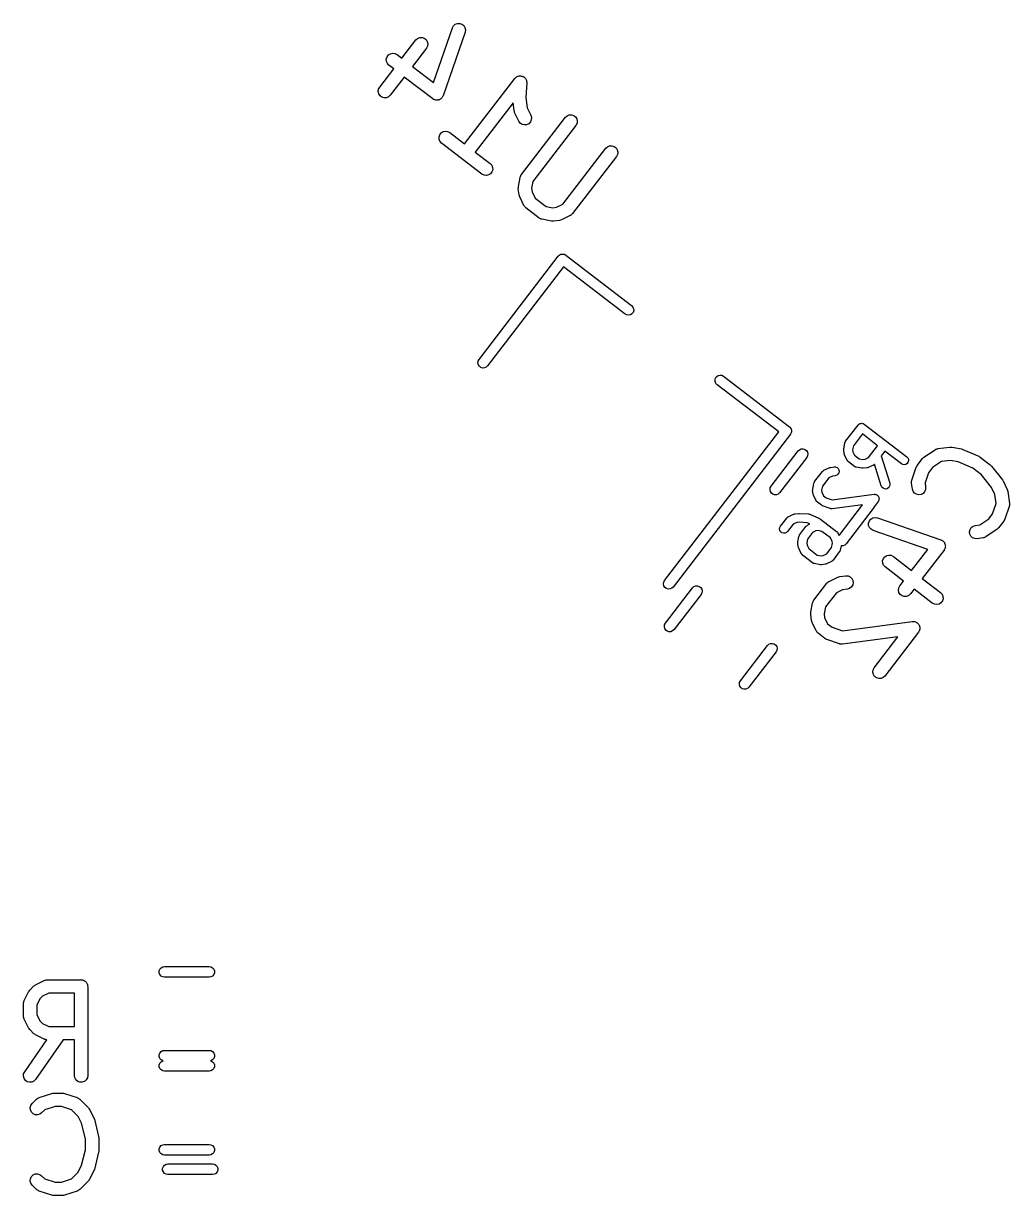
# Model space of a CAD drawing. Extents: x 93.7 to 160.2, y -161.6 to -97.7.
# Drawn here: x 138.49 to 149.54, y -111.82 to -98.68 of the extents above; entities that cross this region are included whole.
import ezdxf

# ---------------------------------------------------------------- set-up
doc = ezdxf.new("R2010")
doc.units = 0
doc.header["$MEASUREMENT"] = 0
doc.layers.add('BLACK', color=7, linetype='CONTINUOUS')

msp = doc.modelspace()

# ---------------------------------------------------------------- linework, layer by layer
at = {"layer": 'Black'}
for p, q in [((143.296, -98.7276), (143.309, -98.7049)), ((143.309, -98.7049), (143.328, -98.6878)), ((143.328, -98.6878), (143.353, -98.6785)), ((143.353, -98.6785), (143.379, -98.6781)), ((143.379, -98.6781), (143.403, -98.6866)), ((143.403, -98.6866), (143.424, -98.703)), ((143.424, -98.703), (143.437, -98.7253)), ((142.906, -98.8461), (142.93, -98.8362)), ((142.93, -98.8362), (142.956, -98.835)), ((142.956, -98.835), (142.981, -98.8429)), ((143.084, -99.3409), (143.296, -98.7276)), ((143.438, -98.7766), (143.192, -99.4882)), ((143.437, -98.7253), (143.442, -98.7509)), ((143.442, -98.7509), (143.438, -98.7766)), ((142.729, -99.0687), (142.887, -98.8637)), ((143.006, -98.9551), (142.848, -99.16)), ((142.887, -98.8637), (142.906, -98.8461)), ((142.981, -98.8429), (143.001, -98.8587)), ((143.001, -98.8587), (143.015, -98.8807)), ((143.018, -98.932), (143.006, -98.9551)), ((143.015, -98.8807), (143.021, -98.9061)), ((143.021, -98.9061), (143.018, -98.932)), ((142.555, -99.0771), (142.563, -99.0523)), ((142.557, -99.1031), (142.555, -99.0771)), ((142.567, -99.1272), (142.557, -99.1031)), ((142.563, -99.0523), (142.579, -99.0316)), ((142.579, -99.0316), (142.601, -99.0176)), ((142.601, -99.0176), (142.627, -99.012)), ((142.627, -99.012), (142.652, -99.0154)), ((142.652, -99.0154), (142.675, -99.0274)), ((142.675, -99.0274), (142.729, -99.0687)), ((142.481, -99.3926), (142.638, -99.1877)), ((142.584, -99.1464), (142.567, -99.1272)), ((142.638, -99.1877), (142.584, -99.1464)), ((142.848, -99.16), (143.084, -99.3409)), ((142.757, -99.279), (142.6, -99.484)), ((143.075, -99.5232), (142.757, -99.279)), ((143.433, -100.029), (143.996, -99.295)), ((143.996, -99.295), (143.999, -99.2922)), ((143.999, -99.2922), (144.002, -99.2888)), ((144.002, -99.2888), (144.009, -99.2835)), ((144.009, -99.2835), (144.015, -99.2774)), ((144.015, -99.2774), (144.019, -99.2758)), ((144.019, -99.2758), (144.023, -99.2734)), ((144.023, -99.2734), (144.031, -99.2709)), ((144.031, -99.2709), (144.039, -99.2675)), ((144.039, -99.2675), (144.044, -99.2673)), ((144.044, -99.2673), (144.048, -99.2661)), ((144.048, -99.2661), (144.057, -99.2667)), ((144.057, -99.2667), (144.065, -99.2663)), ((144.065, -99.2663), (144.069, -99.2676)), ((144.069, -99.2676), (144.074, -99.2678)), ((144.074, -99.2678), (144.082, -99.2715)), ((144.082, -99.2715), (144.09, -99.2742)), ((144.09, -99.2742), (144.094, -99.2767)), ((144.094, -99.2767), (144.097, -99.2784)), ((144.097, -99.2784), (144.104, -99.2846)), ((144.104, -99.2846), (144.111, -99.29)), ((144.111, -99.29), (144.113, -99.2935)), ((144.113, -99.2935), (144.116, -99.2964)), ((144.116, -99.2964), (144.12, -99.3044)), ((144.12, -99.3044), (144.125, -99.312)), ((144.131, -99.3457), (144.12, -99.5096)), ((144.125, -99.312), (144.126, -99.316)), ((144.126, -99.316), (144.128, -99.3198)), ((144.128, -99.3198), (144.129, -99.3287)), ((144.129, -99.3287), (144.131, -99.3374)), ((144.131, -99.3374), (144.13, -99.3415)), ((144.13, -99.3415), (144.131, -99.3457)), ((142.465, -99.4416), (142.469, -99.4158)), ((142.471, -99.467), (142.465, -99.4416)), ((142.469, -99.4158), (142.481, -99.3926)), ((142.485, -99.489), (142.471, -99.467)), ((142.506, -99.5048), (142.485, -99.489)), ((142.6, -99.484), (142.581, -99.5016)), ((143.187, -99.4984), (143.183, -99.5044)), ((143.189, -99.4931), (143.187, -99.4984)), ((143.192, -99.4882), (143.189, -99.4931)), ((142.53, -99.5127), (142.506, -99.5048)), ((142.556, -99.5115), (142.53, -99.5127)), ((142.581, -99.5016), (142.556, -99.5115)), ((143.08, -99.5258), (143.075, -99.5232)), ((143.084, -99.5293), (143.08, -99.5258)), ((143.092, -99.5318), (143.084, -99.5293)), ((143.098, -99.5353), (143.092, -99.5318)), ((143.104, -99.536), (143.098, -99.5353)), ((143.109, -99.5378), (143.104, -99.536)), ((143.117, -99.5377), (143.109, -99.5378)), ((143.124, -99.5387), (143.117, -99.5377)), ((143.13, -99.5375), (143.124, -99.5387)), ((143.135, -99.5374), (143.13, -99.5375)), ((143.142, -99.5347), (143.135, -99.5374)), ((143.15, -99.533), (143.142, -99.5347)), ((143.154, -99.5301), (143.15, -99.533)), ((143.159, -99.5281), (143.154, -99.5301)), ((143.165, -99.5231), (143.159, -99.5281)), ((143.172, -99.519), (143.165, -99.5231)), ((143.175, -99.5146), (143.172, -99.519)), ((143.179, -99.511), (143.175, -99.5146)), ((143.183, -99.5044), (143.179, -99.511)), ((143.976, -99.5678), (143.552, -100.12)), ((143.987, -99.6553), (143.976, -99.5678)), ((144.12, -99.5096), (144.135, -99.6237)), ((144.135, -99.6237), (144.176, -99.7085)), ((143.991, -99.6668), (143.987, -99.6553)), ((143.994, -99.6783), (143.991, -99.6668)), ((144.041, -99.7741), (143.994, -99.6783)), ((144.07, -100.372), (144.563, -99.7299)), ((144.181, -99.7595), (144.171, -99.7833)), ((144.176, -99.7085), (144.183, -99.7335)), ((144.183, -99.7335), (144.181, -99.7595)), ((144.563, -99.7299), (144.582, -99.7123)), ((144.582, -99.7123), (144.606, -99.7023)), ((144.606, -99.7023), (144.632, -99.7012)), ((144.632, -99.7012), (144.657, -99.709)), ((144.657, -99.709), (144.678, -99.7248)), ((144.678, -99.7248), (144.692, -99.7468)), ((144.692, -99.7468), (144.697, -99.7722)), ((143.17, -99.9048), (143.192, -99.8908)), ((143.192, -99.8908), (143.217, -99.8852)), ((143.217, -99.8852), (143.243, -99.8886)), ((143.243, -99.8886), (143.266, -99.9006)), ((144.056, -99.7952), (144.041, -99.7741)), ((144.078, -99.8098), (144.056, -99.7952)), ((144.103, -99.8161), (144.078, -99.8098)), ((144.129, -99.8134), (144.103, -99.8161)), ((144.152, -99.802), (144.129, -99.8134)), ((144.171, -99.7833), (144.152, -99.802)), ((144.682, -99.8212), (144.2, -100.449)), ((144.694, -99.7981), (144.682, -99.8212)), ((144.697, -99.7722), (144.694, -99.7981)), ((143.146, -99.9503), (143.154, -99.9255)), ((143.147, -99.9763), (143.146, -99.9503)), ((143.157, -100), (143.147, -99.9763)), ((143.154, -99.9255), (143.17, -99.9048)), ((143.175, -100.02), (143.157, -100)), ((143.628, -100.367), (143.175, -100.02)), ((143.266, -99.9006), (143.433, -100.029)), ((143.552, -100.12), (143.719, -100.248)), ((144.534, -100.706), (145.016, -100.078)), ((145.016, -100.078), (145.035, -100.06)), ((145.035, -100.06), (145.059, -100.05)), ((145.059, -100.05), (145.085, -100.049)), ((145.085, -100.049), (145.11, -100.057)), ((145.11, -100.057), (145.131, -100.073)), ((145.131, -100.073), (145.145, -100.095)), ((145.147, -100.146), (145.135, -100.169)), ((145.145, -100.095), (145.151, -100.12)), ((145.151, -100.12), (145.147, -100.146)), ((143.719, -100.248), (143.737, -100.268)), ((143.737, -100.268), (143.747, -100.292)), ((145.135, -100.169), (144.642, -100.811)), ((143.651, -100.379), (143.628, -100.367)), ((143.677, -100.383), (143.651, -100.379)), ((143.702, -100.377), (143.677, -100.383)), ((143.724, -100.363), (143.702, -100.377)), ((143.74, -100.343), (143.724, -100.363)), ((143.748, -100.318), (143.74, -100.343)), ((143.747, -100.292), (143.748, -100.318)), ((144.036, -100.508), (144.056, -100.404)), ((144.056, -100.404), (144.057, -100.399)), ((144.057, -100.399), (144.058, -100.395)), ((144.058, -100.395), (144.062, -100.387)), ((144.062, -100.387), (144.065, -100.379)), ((144.065, -100.379), (144.068, -100.376)), ((144.068, -100.376), (144.07, -100.372)), ((144.035, -100.532), (144.036, -100.52)), ((144.044, -100.599), (144.035, -100.532)), ((144.036, -100.52), (144.036, -100.508)), ((144.2, -100.449), (144.185, -100.525)), ((144.185, -100.525), (144.191, -100.567)), ((144.047, -100.61), (144.044, -100.599)), ((144.051, -100.622), (144.047, -100.61)), ((144.097, -100.718), (144.051, -100.622)), ((144.191, -100.567), (144.224, -100.636)), ((144.224, -100.636), (144.347, -100.73)), ((144.1, -100.721), (144.097, -100.718)), ((144.101, -100.725), (144.1, -100.721)), ((144.107, -100.732), (144.101, -100.725)), ((144.113, -100.739), (144.107, -100.732)), ((144.116, -100.741), (144.113, -100.739)), ((144.119, -100.744), (144.116, -100.741)), ((144.27, -100.86), (144.119, -100.744)), ((144.347, -100.73), (144.423, -100.745)), ((144.423, -100.745), (144.465, -100.739)), ((144.465, -100.739), (144.534, -100.706)), ((144.642, -100.811), (144.639, -100.814)), ((144.274, -100.862), (144.27, -100.86)), ((144.277, -100.865), (144.274, -100.862)), ((144.285, -100.868), (144.277, -100.865)), ((144.293, -100.872), (144.285, -100.868)), ((144.298, -100.873), (144.293, -100.872)), ((144.302, -100.874), (144.298, -100.873)), ((144.406, -100.895), (144.302, -100.874)), ((144.418, -100.895), (144.406, -100.895)), ((144.43, -100.895), (144.418, -100.895)), ((144.497, -100.887), (144.43, -100.895)), ((144.508, -100.883), (144.497, -100.887)), ((144.52, -100.88), (144.508, -100.883)), ((144.616, -100.833), (144.52, -100.88)), ((144.619, -100.831), (144.616, -100.833)), ((144.623, -100.829), (144.619, -100.831)), ((144.63, -100.823), (144.623, -100.829)), ((144.637, -100.818), (144.63, -100.823)), ((144.639, -100.814), (144.637, -100.818)), ((143.595, -102.446), (144.484, -101.287)), ((144.484, -101.287), (144.488, -101.284)), ((144.488, -101.284), (144.491, -101.28)), ((144.491, -101.28), (144.496, -101.277)), ((144.496, -101.277), (144.5, -101.273)), ((144.5, -101.273), (144.504, -101.271)), ((144.504, -101.271), (144.509, -101.268)), ((144.509, -101.268), (144.514, -101.267)), ((144.514, -101.267), (144.519, -101.265)), ((144.519, -101.265), (144.524, -101.265)), ((144.524, -101.265), (144.529, -101.264)), ((144.529, -101.264), (144.534, -101.265)), ((144.534, -101.265), (144.54, -101.264)), ((144.54, -101.264), (144.545, -101.266)), ((144.545, -101.266), (144.55, -101.267)), ((144.55, -101.267), (144.555, -101.269)), ((144.555, -101.269), (144.56, -101.271)), ((144.56, -101.271), (144.564, -101.274)), ((144.564, -101.274), (144.568, -101.276)), ((144.568, -101.276), (145.306, -101.842)), ((144.543, -101.408), (143.691, -102.519)), ((145.233, -101.938), (144.543, -101.408)), ((145.306, -101.842), (145.32, -101.858)), ((145.32, -101.858), (145.328, -101.877)), ((145.252, -101.947), (145.233, -101.938)), ((145.272, -101.95), (145.252, -101.947)), ((145.293, -101.945), (145.272, -101.95)), ((145.31, -101.934), (145.293, -101.945)), ((145.323, -101.918), (145.31, -101.934)), ((145.329, -101.898), (145.323, -101.918)), ((145.328, -101.877), (145.329, -101.898)), ((143.583, -102.485), (143.586, -102.464)), ((143.588, -102.505), (143.583, -102.485)), ((143.586, -102.464), (143.595, -102.446)), ((143.599, -102.523), (143.588, -102.505)), ((143.691, -102.519), (143.675, -102.533)), ((143.615, -102.535), (143.599, -102.523)), ((143.635, -102.542), (143.615, -102.535)), ((143.656, -102.541), (143.635, -102.542)), ((143.675, -102.533), (143.656, -102.541)), ((146.248, -102.654), (146.26, -102.637)), ((146.26, -102.637), (146.278, -102.626)), ((146.278, -102.626), (146.298, -102.621)), ((146.298, -102.621), (146.319, -102.624)), ((146.319, -102.624), (146.338, -102.634)), ((146.338, -102.634), (147.075, -103.2)), ((146.242, -102.674), (146.248, -102.654)), ((146.242, -102.694), (146.242, -102.674)), ((146.25, -102.714), (146.242, -102.694)), ((146.264, -102.729), (146.25, -102.714)), ((146.955, -103.259), (146.264, -102.729)), ((147.845, -103.182), (147.849, -103.179)), ((147.849, -103.179), (147.851, -103.175)), ((147.851, -103.175), (147.855, -103.173)), ((147.855, -103.173), (147.858, -103.17)), ((147.858, -103.17), (147.862, -103.168)), ((147.862, -103.168), (147.866, -103.166)), ((147.866, -103.166), (147.87, -103.165)), ((147.87, -103.165), (147.874, -103.163)), ((147.874, -103.163), (147.879, -103.163)), ((147.879, -103.163), (147.883, -103.162)), ((147.883, -103.162), (147.887, -103.163)), ((147.887, -103.163), (147.892, -103.162)), ((147.892, -103.162), (147.896, -103.164)), ((147.896, -103.164), (147.9, -103.164)), ((147.9, -103.164), (147.904, -103.166)), ((147.904, -103.166), (147.908, -103.168)), ((147.908, -103.168), (147.912, -103.17)), ((147.912, -103.17), (147.915, -103.172)), ((147.915, -103.172), (148.391, -103.538)), ((145.676, -104.925), (146.955, -103.259)), ((147.086, -103.284), (145.772, -104.998)), ((147.075, -103.2), (147.079, -103.204)), ((147.079, -103.204), (147.083, -103.207)), ((147.083, -103.207), (147.086, -103.211)), ((147.086, -103.211), (147.089, -103.215)), ((147.089, -103.279), (147.086, -103.284)), ((147.089, -103.215), (147.091, -103.22)), ((147.092, -103.275), (147.089, -103.279)), ((147.091, -103.22), (147.094, -103.225)), ((147.094, -103.27), (147.092, -103.275)), ((147.094, -103.225), (147.095, -103.23)), ((147.096, -103.266), (147.094, -103.27)), ((147.095, -103.23), (147.097, -103.235)), ((147.097, -103.26), (147.096, -103.266)), ((147.097, -103.235), (147.098, -103.24)), ((147.098, -103.255), (147.097, -103.26)), ((147.098, -103.24), (147.099, -103.245)), ((147.099, -103.245), (147.098, -103.25)), ((147.098, -103.25), (147.098, -103.255)), ((147.706, -103.363), (147.845, -103.182)), ((147.894, -103.282), (147.793, -103.414)), ((148.064, -103.413), (147.894, -103.282)), ((147.685, -103.447), (147.697, -103.384)), ((147.697, -103.384), (147.698, -103.381)), ((147.698, -103.378), (147.701, -103.373)), ((147.698, -103.381), (147.698, -103.378)), ((147.701, -103.373), (147.703, -103.368)), ((147.703, -103.368), (147.705, -103.365)), ((147.705, -103.365), (147.706, -103.363)), ((147.793, -103.414), (147.784, -103.458)), ((147.963, -103.545), (148.064, -103.413)), ((148.741, -103.445), (148.875, -103.428)), ((148.875, -103.428), (148.887, -103.428)), ((148.887, -103.428), (148.899, -103.429)), ((148.899, -103.429), (149.004, -103.449)), ((146.87, -103.868), (147.175, -103.472)), ((147.27, -103.545), (146.966, -103.941)), ((147.175, -103.472), (147.19, -103.458)), ((147.19, -103.458), (147.209, -103.45)), ((147.209, -103.45), (147.23, -103.449)), ((147.23, -103.449), (147.25, -103.455)), ((147.25, -103.455), (147.267, -103.468)), ((147.267, -103.468), (147.278, -103.485)), ((147.28, -103.526), (147.27, -103.545)), ((147.278, -103.485), (147.282, -103.506)), ((147.282, -103.506), (147.28, -103.526)), ((147.684, -103.463), (147.685, -103.455)), ((147.689, -103.503), (147.684, -103.463)), ((147.685, -103.455), (147.685, -103.447)), ((147.692, -103.51), (147.689, -103.503)), ((147.694, -103.518), (147.692, -103.51)), ((147.722, -103.575), (147.694, -103.518)), ((147.784, -103.458), (147.788, -103.482)), ((147.788, -103.482), (147.807, -103.521)), ((147.807, -103.521), (147.856, -103.559)), ((147.856, -103.559), (147.899, -103.567)), ((147.899, -103.567), (147.923, -103.564)), ((147.923, -103.564), (147.963, -103.545)), ((148.144, -103.473), (148.103, -103.526)), ((148.103, -103.526), (148.2, -103.834)), ((148.331, -103.617), (148.144, -103.473)), ((148.391, -103.538), (148.403, -103.55)), ((148.403, -103.55), (148.41, -103.566)), ((148.41, -103.566), (148.411, -103.584)), ((148.509, -103.634), (148.567, -103.558)), ((148.567, -103.558), (148.576, -103.55)), ((148.576, -103.55), (148.584, -103.542)), ((148.584, -103.542), (148.709, -103.458)), ((148.709, -103.458), (148.713, -103.456)), ((148.713, -103.456), (148.717, -103.453)), ((148.717, -103.453), (148.725, -103.451)), ((148.725, -103.451), (148.733, -103.447)), ((148.733, -103.447), (148.737, -103.447)), ((148.737, -103.447), (148.741, -103.445)), ((149.004, -103.449), (149.011, -103.452)), ((149.011, -103.452), (149.019, -103.454)), ((149.019, -103.454), (149.199, -103.532)), ((149.199, -103.532), (149.207, -103.537)), ((149.207, -103.537), (149.215, -103.541)), ((149.215, -103.541), (149.328, -103.628)), ((147.358, -103.816), (147.445, -103.703)), ((147.445, -103.703), (147.447, -103.701)), ((147.447, -103.701), (147.449, -103.699)), ((147.449, -103.699), (147.454, -103.695)), ((147.454, -103.695), (147.458, -103.691)), ((147.458, -103.691), (147.461, -103.69)), ((147.461, -103.69), (147.463, -103.688)), ((147.463, -103.688), (147.521, -103.66)), ((147.521, -103.66), (147.528, -103.658)), ((147.528, -103.658), (147.536, -103.656)), ((147.536, -103.656), (147.576, -103.651)), ((147.576, -103.651), (147.593, -103.651)), ((147.593, -103.651), (147.609, -103.658)), ((147.609, -103.658), (147.622, -103.67)), ((147.622, -103.67), (147.63, -103.685)), ((147.632, -103.702), (147.629, -103.719)), ((147.63, -103.685), (147.632, -103.702)), ((147.724, -103.578), (147.722, -103.575)), ((147.725, -103.58), (147.724, -103.578)), ((147.729, -103.585), (147.725, -103.58)), ((147.732, -103.59), (147.729, -103.585)), ((147.735, -103.591), (147.732, -103.59)), ((147.737, -103.593), (147.735, -103.591)), ((147.805, -103.645), (147.737, -103.593)), ((147.807, -103.647), (147.805, -103.645)), ((147.809, -103.649), (147.807, -103.647)), ((147.815, -103.651), (147.809, -103.649)), ((147.82, -103.653), (147.815, -103.651)), ((147.823, -103.654), (147.82, -103.653)), ((147.825, -103.655), (147.823, -103.654)), ((147.888, -103.667), (147.825, -103.655)), ((147.896, -103.667), (147.888, -103.667)), ((147.904, -103.667), (147.896, -103.667)), ((147.944, -103.662), (147.904, -103.667)), ((147.952, -103.66), (147.944, -103.662)), ((147.96, -103.658), (147.952, -103.66)), ((148.017, -103.63), (147.96, -103.658)), ((148.019, -103.628), (148.017, -103.63)), ((148.022, -103.627), (148.019, -103.628)), ((148.026, -103.623), (148.022, -103.627)), ((148.028, -103.622), (148.026, -103.623)), ((148.105, -103.864), (148.028, -103.622)), ((148.346, -103.625), (148.331, -103.617)), ((148.363, -103.627), (148.346, -103.625)), ((148.38, -103.623), (148.363, -103.627)), ((148.395, -103.614), (148.38, -103.623)), ((148.405, -103.6), (148.395, -103.614)), ((148.411, -103.584), (148.405, -103.6)), ((148.448, -103.798), (148.498, -103.655)), ((148.498, -103.655), (148.503, -103.645)), ((148.503, -103.645), (148.509, -103.634)), ((148.679, -103.659), (148.635, -103.716)), ((148.779, -103.592), (148.679, -103.659)), ((148.882, -103.578), (148.779, -103.592)), ((148.967, -103.594), (148.882, -103.578)), ((149.131, -103.666), (148.967, -103.594)), ((149.23, -103.741), (149.131, -103.666)), ((149.328, -103.628), (149.335, -103.635)), ((149.335, -103.635), (149.341, -103.641)), ((149.341, -103.641), (149.464, -103.795)), ((147.349, -103.837), (147.35, -103.835)), ((147.35, -103.832), (147.353, -103.826)), ((147.35, -103.835), (147.35, -103.832)), ((147.353, -103.826), (147.355, -103.821)), ((147.355, -103.821), (147.357, -103.819)), ((147.357, -103.819), (147.358, -103.816)), ((147.517, -103.773), (147.445, -103.868)), ((147.557, -103.754), (147.517, -103.773)), ((147.589, -103.75), (147.557, -103.754)), ((147.606, -103.744), (147.589, -103.75)), ((147.619, -103.734), (147.606, -103.744)), ((147.629, -103.719), (147.619, -103.734)), ((148.2, -103.834), (148.202, -103.851)), ((148.444, -103.823), (148.446, -103.815)), ((148.445, -103.827), (148.444, -103.823)), ((148.445, -103.832), (148.445, -103.827)), ((148.454, -103.899), (148.445, -103.832)), ((148.446, -103.806), (148.448, -103.802)), ((148.446, -103.815), (148.446, -103.806)), ((148.448, -103.802), (148.448, -103.798)), ((148.635, -103.716), (148.596, -103.83)), ((148.596, -103.83), (148.602, -103.879)), ((149.341, -103.881), (149.23, -103.741)), ((149.464, -103.795), (149.468, -103.802)), ((149.468, -103.802), (149.472, -103.808)), ((149.472, -103.808), (149.519, -103.904)), ((146.858, -103.907), (146.861, -103.887)), ((146.863, -103.928), (146.858, -103.907)), ((146.861, -103.887), (146.87, -103.868)), ((146.874, -103.945), (146.863, -103.928)), ((146.89, -103.958), (146.874, -103.945)), ((146.91, -103.964), (146.89, -103.958)), ((146.931, -103.963), (146.91, -103.964)), ((146.95, -103.955), (146.931, -103.963)), ((146.966, -103.941), (146.95, -103.955)), ((147.336, -103.916), (147.337, -103.908)), ((147.342, -103.956), (147.336, -103.916)), ((147.337, -103.9), (147.349, -103.837)), ((147.337, -103.908), (147.337, -103.9)), ((147.344, -103.964), (147.342, -103.956)), ((147.346, -103.971), (147.344, -103.964)), ((147.445, -103.868), (147.437, -103.911)), ((147.437, -103.911), (147.44, -103.935)), ((147.44, -103.935), (147.459, -103.974)), ((147.555, -104.02), (148.024, -103.958)), ((148.024, -103.958), (148.031, -103.959)), ((148.031, -103.959), (148.037, -103.958)), ((148.037, -103.958), (148.039, -103.959)), ((148.039, -103.959), (148.041, -103.959)), ((148.041, -103.959), (148.047, -103.962)), ((148.047, -103.962), (148.054, -103.964)), ((148.054, -103.964), (148.055, -103.965)), ((148.055, -103.965), (148.057, -103.966)), ((148.057, -103.966), (148.062, -103.97)), ((148.113, -103.88), (148.105, -103.864)), ((148.125, -103.891), (148.113, -103.88)), ((148.142, -103.898), (148.125, -103.891)), ((148.159, -103.899), (148.142, -103.898)), ((148.175, -103.894), (148.159, -103.899)), ((148.189, -103.883), (148.175, -103.894)), ((148.199, -103.868), (148.189, -103.883)), ((148.202, -103.851), (148.199, -103.868)), ((148.462, -103.923), (148.454, -103.899)), ((148.477, -103.944), (148.462, -103.923)), ((148.499, -103.958), (148.477, -103.944)), ((148.525, -103.964), (148.499, -103.958)), ((148.551, -103.96), (148.525, -103.964)), ((148.574, -103.948), (148.551, -103.96)), ((148.591, -103.929), (148.574, -103.948)), ((148.601, -103.905), (148.591, -103.929)), ((148.602, -103.879), (148.601, -103.905)), ((149.379, -103.959), (149.341, -103.881)), ((149.392, -104.063), (149.379, -103.959)), ((149.519, -103.904), (149.522, -103.916)), ((149.522, -103.916), (149.526, -103.927)), ((149.526, -103.927), (149.543, -104.061)), ((147.374, -104.029), (147.346, -103.971)), ((147.376, -104.031), (147.374, -104.029)), ((147.377, -104.034), (147.376, -104.031)), ((147.381, -104.038), (147.377, -104.034)), ((147.384, -104.043), (147.381, -104.038)), ((147.387, -104.044), (147.384, -104.043)), ((147.389, -104.047), (147.387, -104.044)), ((147.434, -104.081), (147.389, -104.047)), ((147.441, -104.085), (147.434, -104.081)), ((147.448, -104.089), (147.441, -104.085)), ((147.534, -104.118), (147.448, -104.089)), ((147.459, -103.974), (147.488, -103.997)), ((147.488, -103.997), (147.555, -104.02)), ((147.896, -104.076), (147.556, -104.121)), ((147.633, -104.419), (147.896, -104.076)), ((148.025, -104.098), (148.016, -104.117)), ((148.026, -104.097), (148.025, -104.098)), ((148.07, -104.038), (148.026, -104.097)), ((148.062, -103.97), (148.067, -103.974)), ((148.067, -103.974), (148.069, -103.976)), ((148.069, -103.976), (148.07, -103.978)), ((148.07, -103.978), (148.073, -103.983)), ((148.073, -104.033), (148.07, -104.038)), ((148.073, -103.983), (148.077, -103.989)), ((148.077, -104.027), (148.073, -104.033)), ((148.077, -103.989), (148.077, -103.991)), ((148.077, -103.991), (148.078, -103.993)), ((148.078, -104.023), (148.077, -104.025)), ((148.077, -104.025), (148.077, -104.027)), ((148.078, -103.993), (148.079, -103.999)), ((148.079, -104.016), (148.078, -104.023)), ((148.079, -103.999), (148.081, -104.006)), ((148.081, -104.01), (148.079, -104.016)), ((148.081, -104.006), (148.08, -104.008)), ((148.08, -104.008), (148.081, -104.01)), ((149.353, -104.177), (149.392, -104.063)), ((149.54, -104.095), (149.491, -104.237)), ((149.541, -104.091), (149.54, -104.095)), ((149.542, -104.087), (149.541, -104.091)), ((149.543, -104.078), (149.542, -104.087)), ((149.543, -104.061), (149.543, -104.065)), ((149.543, -104.065), (149.544, -104.069)), ((149.544, -104.069), (149.543, -104.078)), ((146.976, -104.315), (147.045, -104.224)), ((147.045, -104.224), (147.047, -104.222)), ((147.047, -104.222), (147.049, -104.22)), ((147.049, -104.22), (147.054, -104.216)), ((147.054, -104.216), (147.058, -104.213)), ((147.058, -104.213), (147.061, -104.211)), ((147.061, -104.211), (147.063, -104.21)), ((147.063, -104.21), (147.121, -104.182)), ((147.121, -104.182), (147.128, -104.18)), ((147.128, -104.18), (147.136, -104.177)), ((147.136, -104.177), (147.176, -104.172)), ((147.176, -104.172), (147.181, -104.172)), ((147.181, -104.172), (147.186, -104.172)), ((147.186, -104.172), (147.289, -104.178)), ((147.289, -104.178), (147.297, -104.18)), ((147.297, -104.18), (147.305, -104.182)), ((147.305, -104.182), (147.413, -104.229)), ((147.413, -104.229), (147.418, -104.233)), ((147.536, -104.119), (147.534, -104.118)), ((147.539, -104.12), (147.536, -104.119)), ((147.545, -104.12), (147.539, -104.12)), ((147.551, -104.121), (147.545, -104.12)), ((147.553, -104.121), (147.551, -104.121)), ((147.556, -104.121), (147.553, -104.121)), ((148.016, -104.117), (147.711, -104.514)), ((147.989, -104.236), (148.011, -104.223)), ((148.011, -104.223), (148.037, -104.218)), ((148.037, -104.218), (148.062, -104.222)), ((148.062, -104.222), (148.774, -104.468)), ((149.31, -104.233), (149.353, -104.177)), ((146.965, -104.348), (146.968, -104.33)), ((146.969, -104.365), (146.965, -104.348)), ((146.968, -104.33), (146.976, -104.315)), ((147.117, -104.295), (147.055, -104.376)), ((147.157, -104.275), (147.117, -104.295)), ((147.184, -104.272), (147.157, -104.275)), ((147.273, -104.278), (147.184, -104.272)), ((147.192, -104.409), (147.261, -104.318)), ((147.261, -104.318), (147.264, -104.316)), ((147.264, -104.316), (147.265, -104.314)), ((147.265, -104.314), (147.27, -104.31)), ((147.27, -104.31), (147.274, -104.306)), ((147.305, -104.291), (147.273, -104.278)), ((147.274, -104.306), (147.277, -104.305)), ((147.277, -104.305), (147.279, -104.304)), ((147.279, -104.304), (147.305, -104.291)), ((147.418, -104.233), (147.424, -104.236)), ((147.424, -104.236), (147.605, -104.375)), ((147.964, -104.281), (147.972, -104.257)), ((147.964, -104.307), (147.964, -104.281)), ((147.974, -104.332), (147.964, -104.307)), ((147.972, -104.257), (147.989, -104.236)), ((147.991, -104.351), (147.974, -104.332)), ((148.013, -104.364), (147.991, -104.351)), ((149.095, -104.378), (149.101, -104.353)), ((149.101, -104.353), (149.115, -104.331)), ((149.115, -104.331), (149.136, -104.315)), ((149.136, -104.315), (149.161, -104.307)), ((149.161, -104.307), (149.21, -104.301)), ((149.21, -104.301), (149.31, -104.233)), ((149.404, -104.351), (149.279, -104.435)), ((149.412, -104.342), (149.404, -104.351)), ((149.421, -104.334), (149.412, -104.342)), ((149.479, -104.259), (149.421, -104.334)), ((149.485, -104.248), (149.479, -104.259)), ((149.491, -104.237), (149.485, -104.248)), ((146.978, -104.379), (146.969, -104.365)), ((146.992, -104.39), (146.978, -104.379)), ((147.009, -104.395), (146.992, -104.39)), ((147.026, -104.394), (147.009, -104.395)), ((147.042, -104.388), (147.026, -104.394)), ((147.055, -104.376), (147.042, -104.388)), ((147.17, -104.492), (147.182, -104.43)), ((147.17, -104.5), (147.17, -104.492)), ((147.182, -104.43), (147.183, -104.427)), ((147.183, -104.427), (147.184, -104.424)), ((147.184, -104.424), (147.187, -104.419)), ((147.187, -104.419), (147.189, -104.413)), ((147.189, -104.413), (147.19, -104.411)), ((147.19, -104.411), (147.192, -104.409)), ((147.278, -104.46), (147.27, -104.503)), ((147.334, -104.388), (147.278, -104.46)), ((147.373, -104.369), (147.334, -104.388)), ((147.397, -104.366), (147.373, -104.369)), ((147.44, -104.374), (147.397, -104.366)), ((147.535, -104.447), (147.44, -104.374)), ((147.554, -104.486), (147.535, -104.447)), ((147.557, -104.51), (147.554, -104.486)), ((147.605, -104.375), (147.607, -104.377)), ((147.607, -104.377), (147.609, -104.378)), ((147.609, -104.378), (147.613, -104.383)), ((147.613, -104.383), (147.617, -104.388)), ((147.617, -104.388), (147.618, -104.39)), ((147.618, -104.39), (147.62, -104.393)), ((147.62, -104.393), (147.633, -104.419)), ((148.627, -104.576), (148.013, -104.364)), ((148.774, -104.468), (148.779, -104.471)), ((148.779, -104.471), (148.784, -104.472)), ((148.784, -104.472), (148.79, -104.477)), ((148.79, -104.477), (148.797, -104.481)), ((148.797, -104.481), (148.8, -104.485)), ((148.8, -104.485), (148.805, -104.488)), ((148.805, -104.488), (148.809, -104.495)), ((149.099, -104.404), (149.095, -104.378)), ((149.111, -104.427), (149.099, -104.404)), ((149.13, -104.445), (149.111, -104.427)), ((149.154, -104.455), (149.13, -104.445)), ((149.18, -104.456), (149.154, -104.455)), ((149.247, -104.447), (149.18, -104.456)), ((149.251, -104.446), (149.247, -104.447)), ((149.255, -104.446), (149.251, -104.446)), ((149.263, -104.442), (149.255, -104.446)), ((149.272, -104.439), (149.263, -104.442)), ((149.275, -104.437), (149.272, -104.439)), ((149.279, -104.435), (149.275, -104.437)), ((147.17, -104.508), (147.17, -104.5)), ((147.175, -104.548), (147.17, -104.508)), ((147.177, -104.556), (147.175, -104.548)), ((147.18, -104.564), (147.177, -104.556)), ((147.208, -104.621), (147.18, -104.564)), ((147.209, -104.624), (147.208, -104.621)), ((147.21, -104.626), (147.209, -104.624)), ((147.27, -104.503), (147.273, -104.527)), ((147.273, -104.527), (147.292, -104.567)), ((147.292, -104.567), (147.387, -104.64)), ((147.454, -104.645), (147.494, -104.625)), ((147.494, -104.625), (147.549, -104.554)), ((147.549, -104.554), (147.557, -104.51)), ((147.635, -104.605), (147.566, -104.696)), ((147.637, -104.603), (147.635, -104.605)), ((147.639, -104.6), (147.637, -104.603)), ((147.641, -104.595), (147.639, -104.6)), ((147.643, -104.59), (147.641, -104.595)), ((147.644, -104.587), (147.643, -104.59)), ((147.645, -104.584), (147.644, -104.587)), ((147.654, -104.536), (147.645, -104.584)), ((147.656, -104.537), (147.654, -104.536)), ((147.677, -104.536), (147.656, -104.537)), ((147.696, -104.528), (147.677, -104.536)), ((147.711, -104.514), (147.696, -104.528)), ((148.446, -104.812), (148.627, -104.576)), ((148.809, -104.585), (148.565, -104.903)), ((148.809, -104.495), (148.814, -104.5)), ((148.812, -104.58), (148.809, -104.585)), ((148.815, -104.575), (148.812, -104.58)), ((148.814, -104.5), (148.816, -104.506)), ((148.818, -104.568), (148.815, -104.575)), ((148.816, -104.506), (148.819, -104.51)), ((148.821, -104.561), (148.818, -104.568)), ((148.819, -104.51), (148.82, -104.518)), ((148.82, -104.518), (148.823, -104.525)), ((148.822, -104.556), (148.821, -104.561)), ((148.824, -104.551), (148.822, -104.556)), ((148.823, -104.525), (148.823, -104.53)), ((148.823, -104.53), (148.824, -104.536)), ((148.824, -104.536), (148.823, -104.543)), ((148.823, -104.543), (148.824, -104.551)), ((147.214, -104.631), (147.21, -104.626)), ((147.218, -104.635), (147.214, -104.631)), ((147.22, -104.637), (147.218, -104.635)), ((147.222, -104.639), (147.22, -104.637)), ((147.335, -104.726), (147.222, -104.639)), ((147.338, -104.727), (147.335, -104.726)), ((147.34, -104.729), (147.338, -104.727)), ((147.346, -104.731), (147.34, -104.729)), ((147.351, -104.734), (147.346, -104.731)), ((147.354, -104.734), (147.351, -104.734)), ((147.356, -104.735), (147.354, -104.734)), ((147.419, -104.748), (147.356, -104.735)), ((147.387, -104.64), (147.43, -104.648)), ((147.427, -104.748), (147.419, -104.748)), ((147.435, -104.748), (147.427, -104.748)), ((147.43, -104.648), (147.454, -104.645)), ((147.475, -104.743), (147.435, -104.748)), ((147.483, -104.74), (147.475, -104.743)), ((147.491, -104.738), (147.483, -104.74)), ((147.548, -104.71), (147.491, -104.738)), ((147.55, -104.709), (147.548, -104.71)), ((147.553, -104.707), (147.55, -104.709)), ((147.557, -104.703), (147.553, -104.707)), ((147.562, -104.7), (147.557, -104.703)), ((147.564, -104.698), (147.562, -104.7)), ((147.566, -104.696), (147.564, -104.698)), ((148.121, -104.704), (148.129, -104.679)), ((148.122, -104.73), (148.121, -104.704)), ((148.132, -104.754), (148.122, -104.73)), ((148.129, -104.679), (148.145, -104.658)), ((148.15, -104.773), (148.132, -104.754)), ((148.145, -104.658), (148.167, -104.644)), ((148.167, -104.644), (148.192, -104.639)), ((148.192, -104.639), (148.218, -104.642)), ((148.218, -104.642), (148.241, -104.654)), ((148.241, -104.654), (148.446, -104.812)), ((147.521, -104.935), (147.617, -104.888)), ((147.617, -104.888), (147.628, -104.885)), ((147.628, -104.885), (147.64, -104.881)), ((147.64, -104.881), (147.707, -104.872)), ((147.707, -104.872), (147.733, -104.873)), ((147.733, -104.873), (147.757, -104.883)), ((147.757, -104.883), (147.776, -104.901)), ((148.354, -104.931), (148.15, -104.773)), ((145.664, -104.964), (145.667, -104.943)), ((145.668, -104.984), (145.664, -104.964)), ((145.667, -104.943), (145.676, -104.925)), ((145.68, -105.002), (145.668, -104.984)), ((145.696, -105.014), (145.68, -105.002)), ((145.685, -105.404), (145.989, -105.007)), ((145.716, -105.021), (145.696, -105.014)), ((145.756, -105.012), (145.737, -105.02)), ((145.772, -104.998), (145.756, -105.012)), ((145.989, -105.007), (146.005, -104.993)), ((146.005, -104.993), (146.024, -104.985)), ((146.024, -104.985), (146.045, -104.984)), ((146.045, -104.984), (146.065, -104.991)), ((146.065, -104.991), (146.081, -105.003)), ((146.081, -105.003), (146.092, -105.021)), ((147.349, -105.145), (147.494, -104.956)), ((147.494, -104.956), (147.498, -104.953)), ((147.498, -104.953), (147.5, -104.95)), ((147.5, -104.95), (147.507, -104.945)), ((147.507, -104.945), (147.514, -104.939)), ((147.514, -104.939), (147.518, -104.937)), ((147.518, -104.937), (147.521, -104.935)), ((147.751, -105.013), (147.726, -105.021)), ((147.772, -104.997), (147.751, -105.013)), ((147.786, -104.975), (147.772, -104.997)), ((147.776, -104.901), (147.788, -104.924)), ((147.791, -104.95), (147.786, -104.975)), ((147.788, -104.924), (147.791, -104.95)), ((148.298, -105.033), (148.301, -105.007)), ((148.301, -105.007), (148.313, -104.984)), ((148.313, -104.984), (148.354, -104.931)), ((148.565, -104.903), (148.77, -105.06)), ((145.737, -105.02), (145.716, -105.021)), ((146.084, -105.08), (145.78, -105.477)), ((146.094, -105.062), (146.084, -105.08)), ((146.092, -105.021), (146.097, -105.041)), ((146.097, -105.041), (146.094, -105.062)), ((147.345, -105.152), (147.347, -105.149)), ((147.347, -105.149), (147.349, -105.145)), ((147.603, -105.062), (147.479, -105.222)), ((147.672, -105.028), (147.603, -105.062)), ((147.726, -105.021), (147.672, -105.028)), ((148.303, -105.059), (148.298, -105.033)), ((148.317, -105.081), (148.303, -105.059)), ((148.338, -105.097), (148.317, -105.081)), ((148.363, -105.104), (148.338, -105.097)), ((148.389, -105.103), (148.363, -105.104)), ((148.413, -105.093), (148.389, -105.103)), ((148.432, -105.076), (148.413, -105.093)), ((148.473, -105.022), (148.432, -105.076)), ((148.678, -105.179), (148.473, -105.022)), ((148.77, -105.06), (148.787, -105.079)), ((148.787, -105.079), (148.797, -105.103)), ((148.798, -105.129), (148.791, -105.154)), ((148.797, -105.103), (148.798, -105.129)), ((147.315, -105.281), (147.335, -105.177)), ((147.315, -105.293), (147.315, -105.281)), ((147.335, -105.177), (147.337, -105.173)), ((147.337, -105.168), (147.341, -105.161)), ((147.337, -105.173), (147.337, -105.168)), ((147.341, -105.161), (147.345, -105.152)), ((147.479, -105.222), (147.465, -105.298)), ((148.702, -105.191), (148.678, -105.179)), ((148.727, -105.195), (148.702, -105.191)), ((148.753, -105.189), (148.727, -105.195)), ((148.775, -105.175), (148.753, -105.189)), ((148.791, -105.154), (148.775, -105.175)), ((145.675, -105.422), (145.685, -105.404)), ((147.314, -105.305), (147.315, -105.293)), ((147.323, -105.372), (147.314, -105.305)), ((147.327, -105.383), (147.323, -105.372)), ((147.33, -105.395), (147.327, -105.383)), ((147.377, -105.491), (147.33, -105.395)), ((147.465, -105.298), (147.47, -105.34)), ((147.47, -105.34), (147.504, -105.409)), ((147.504, -105.409), (147.556, -105.449)), ((147.67, -105.488), (148.453, -105.385)), ((148.453, -105.385), (148.463, -105.386)), ((148.463, -105.386), (148.473, -105.385)), ((148.473, -105.385), (148.476, -105.386)), ((148.476, -105.386), (148.479, -105.386)), ((148.479, -105.386), (148.488, -105.39)), ((148.488, -105.39), (148.498, -105.393)), ((148.498, -105.393), (148.5, -105.395)), ((148.5, -105.395), (148.504, -105.396)), ((148.504, -105.396), (148.511, -105.403)), ((148.511, -105.403), (148.519, -105.409)), ((148.519, -105.409), (148.52, -105.412)), ((148.52, -105.412), (148.523, -105.414)), ((148.523, -105.414), (148.527, -105.423)), ((145.673, -105.443), (145.675, -105.422)), ((145.677, -105.463), (145.673, -105.443)), ((145.688, -105.481), (145.677, -105.463)), ((145.705, -105.494), (145.688, -105.481)), ((145.725, -105.5), (145.705, -105.494)), ((145.745, -105.499), (145.725, -105.5)), ((145.765, -105.491), (145.745, -105.499)), ((145.78, -105.477), (145.765, -105.491)), ((147.379, -105.494), (147.377, -105.491)), ((147.381, -105.498), (147.379, -105.494)), ((147.387, -105.505), (147.381, -105.498)), ((147.392, -105.512), (147.387, -105.505)), ((147.396, -105.514), (147.392, -105.512)), ((147.398, -105.517), (147.396, -105.514)), ((147.474, -105.575), (147.398, -105.517)), ((147.556, -105.449), (147.67, -105.488)), ((148.523, -105.505), (148.146, -105.996)), ((148.527, -105.497), (148.523, -105.505)), ((148.527, -105.423), (148.532, -105.431)), ((148.532, -105.488), (148.527, -105.497)), ((148.532, -105.431), (148.533, -105.434)), ((148.533, -105.485), (148.532, -105.488)), ((148.533, -105.434), (148.535, -105.437)), ((148.535, -105.482), (148.533, -105.485)), ((148.535, -105.437), (148.536, -105.447)), ((148.536, -105.472), (148.535, -105.482)), ((148.536, -105.447), (148.538, -105.456)), ((148.538, -105.463), (148.536, -105.472)), ((148.538, -105.456), (148.538, -105.46)), ((148.538, -105.46), (148.538, -105.463)), ((146.526, -106.049), (146.83, -105.653)), ((146.83, -105.653), (146.846, -105.639)), ((146.846, -105.639), (146.865, -105.631)), ((146.865, -105.631), (146.886, -105.63)), ((146.886, -105.63), (146.906, -105.636)), ((146.906, -105.636), (146.922, -105.649)), ((146.922, -105.649), (146.933, -105.666)), ((146.933, -105.666), (146.938, -105.687)), ((147.485, -105.581), (147.474, -105.575)), ((147.495, -105.587), (147.485, -105.581)), ((147.637, -105.636), (147.495, -105.587)), ((147.642, -105.637), (147.637, -105.636)), ((147.646, -105.638), (147.642, -105.637)), ((147.655, -105.639), (147.646, -105.638)), ((147.663, -105.64), (147.655, -105.639)), ((147.667, -105.639), (147.663, -105.64)), ((147.672, -105.639), (147.667, -105.639)), ((148.293, -105.558), (147.672, -105.639)), ((148.027, -105.905), (148.293, -105.558)), ((146.925, -105.726), (146.621, -106.122)), ((146.935, -105.707), (146.925, -105.726)), ((146.938, -105.687), (146.935, -105.707)), ((148.011, -105.954), (148.015, -105.928)), ((148.015, -105.928), (148.027, -105.905)), ((146.514, -106.088), (146.516, -106.068)), ((146.516, -106.068), (146.526, -106.049)), ((148.017, -105.979), (148.011, -105.954)), ((148.031, -106.001), (148.017, -105.979)), ((148.052, -106.017), (148.031, -106.001)), ((148.077, -106.025), (148.052, -106.017)), ((148.103, -106.024), (148.077, -106.025)), ((148.127, -106.014), (148.103, -106.024)), ((148.146, -105.996), (148.127, -106.014)), ((146.518, -106.109), (146.514, -106.088)), ((146.529, -106.126), (146.518, -106.109)), ((146.546, -106.139), (146.529, -106.126)), ((146.566, -106.145), (146.546, -106.139)), ((146.586, -106.144), (146.566, -106.145)), ((146.606, -106.136), (146.586, -106.144)), ((146.621, -106.122), (146.606, -106.136)), ((140.009, -109.303), (140.016, -109.284)), ((140.009, -109.324), (140.009, -109.303)), ((140.016, -109.344), (140.009, -109.324)), ((140.016, -109.284), (140.03, -109.268)), ((140.03, -109.36), (140.016, -109.344)), ((140.03, -109.268), (140.048, -109.257)), ((140.048, -109.257), (140.068, -109.254)), ((140.068, -109.254), (140.568, -109.254)), ((140.568, -109.254), (140.589, -109.257)), ((140.589, -109.257), (140.607, -109.268)), ((140.607, -109.268), (140.62, -109.284)), ((140.62, -109.344), (140.607, -109.36)), ((140.62, -109.284), (140.627, -109.303)), ((140.627, -109.324), (140.62, -109.344)), ((140.627, -109.303), (140.627, -109.324)), ((138.556, -109.52), (138.603, -109.472)), ((138.603, -109.472), (138.613, -109.465)), ((138.613, -109.465), (138.623, -109.458)), ((138.623, -109.458), (138.718, -109.41)), ((138.718, -109.41), (138.722, -109.409)), ((138.722, -109.409), (138.726, -109.407)), ((138.726, -109.407), (138.734, -109.405)), ((138.734, -109.405), (138.743, -109.403)), ((138.743, -109.403), (138.747, -109.403)), ((138.747, -109.403), (138.751, -109.402)), ((138.751, -109.402), (139.132, -109.402)), ((139.132, -109.402), (139.139, -109.404)), ((139.139, -109.404), (139.145, -109.404)), ((139.145, -109.404), (139.152, -109.406)), ((139.152, -109.406), (139.158, -109.407)), ((139.158, -109.407), (139.164, -109.41)), ((139.164, -109.41), (139.17, -109.413)), ((139.17, -109.413), (139.175, -109.417)), ((139.175, -109.417), (139.181, -109.42)), ((139.181, -109.42), (139.185, -109.425)), ((139.185, -109.425), (139.19, -109.429)), ((139.19, -109.429), (139.193, -109.435)), ((139.193, -109.435), (139.197, -109.44)), ((139.197, -109.44), (139.2, -109.446)), ((139.2, -109.446), (139.203, -109.452)), ((139.203, -109.452), (139.204, -109.458)), ((139.204, -109.458), (139.206, -109.464)), ((139.206, -109.464), (139.206, -109.471)), ((139.206, -109.471), (139.207, -109.477)), ((139.207, -109.477), (139.207, -110.477)), ((140.048, -109.37), (140.03, -109.36)), ((140.068, -109.374), (140.048, -109.37)), ((140.568, -109.374), (140.068, -109.374)), ((140.589, -109.37), (140.568, -109.374)), ((140.607, -109.36), (140.589, -109.37)), ((138.494, -109.634), (138.541, -109.539)), ((138.541, -109.539), (138.549, -109.53)), ((138.549, -109.53), (138.556, -109.52)), ((138.67, -109.617), (138.636, -109.686)), ((138.701, -109.587), (138.67, -109.617)), ((138.769, -109.552), (138.701, -109.587)), ((139.057, -109.552), (138.769, -109.552)), ((139.057, -109.926), (139.057, -109.552)), ((138.486, -109.659), (138.489, -109.651)), ((138.487, -109.664), (138.486, -109.659)), ((138.486, -109.668), (138.487, -109.664)), ((138.486, -109.811), (138.486, -109.668)), ((138.489, -109.651), (138.49, -109.642)), ((138.49, -109.642), (138.493, -109.639)), ((138.493, -109.639), (138.494, -109.634)), ((138.636, -109.686), (138.636, -109.793)), ((138.487, -109.815), (138.486, -109.811)), ((138.486, -109.819), (138.487, -109.815)), ((138.489, -109.828), (138.486, -109.819)), ((138.49, -109.836), (138.489, -109.828)), ((138.493, -109.84), (138.49, -109.836)), ((138.494, -109.844), (138.493, -109.84)), ((138.541, -109.94), (138.494, -109.844)), ((138.636, -109.793), (138.67, -109.862)), ((138.67, -109.862), (138.701, -109.892)), ((138.549, -109.949), (138.541, -109.94)), ((138.556, -109.959), (138.549, -109.949)), ((138.603, -110.007), (138.556, -109.959)), ((138.613, -110.014), (138.603, -110.007)), ((138.623, -110.021), (138.613, -110.014)), ((138.701, -109.892), (138.769, -109.926)), ((138.769, -109.926), (139.057, -109.926)), ((138.5, -110.434), (138.75, -110.076)), ((138.933, -110.076), (138.622, -110.52)), ((138.718, -110.068), (138.623, -110.021)), ((138.722, -110.07), (138.718, -110.068)), ((138.726, -110.072), (138.722, -110.07)), ((138.734, -110.073), (138.726, -110.072)), ((138.743, -110.076), (138.734, -110.073)), ((138.747, -110.076), (138.743, -110.076)), ((138.75, -110.076), (138.747, -110.076)), ((139.057, -110.076), (138.933, -110.076)), ((139.057, -110.477), (139.057, -110.076)), ((140.009, -110.243), (140.016, -110.224)), ((140.009, -110.264), (140.009, -110.243)), ((140.016, -110.284), (140.009, -110.264)), ((140.016, -110.224), (140.03, -110.208)), ((140.03, -110.208), (140.048, -110.197)), ((140.048, -110.197), (140.068, -110.194)), ((140.068, -110.194), (140.568, -110.194)), ((140.568, -110.194), (140.589, -110.197)), ((140.589, -110.197), (140.607, -110.208)), ((140.607, -110.208), (140.62, -110.224)), ((140.62, -110.224), (140.627, -110.243)), ((140.627, -110.264), (140.62, -110.284)), ((140.627, -110.243), (140.627, -110.264)), ((140.009, -110.357), (140.016, -110.338)), ((140.009, -110.378), (140.009, -110.357)), ((140.016, -110.398), (140.009, -110.378)), ((140.03, -110.3), (140.016, -110.284)), ((140.016, -110.338), (140.03, -110.322)), ((140.03, -110.414), (140.016, -110.398)), ((140.048, -110.31), (140.03, -110.3)), ((140.03, -110.322), (140.048, -110.312)), ((140.052, -110.311), (140.048, -110.31)), ((140.048, -110.312), (140.052, -110.311)), ((140.589, -110.31), (140.585, -110.311)), ((140.585, -110.311), (140.589, -110.312)), ((140.607, -110.3), (140.589, -110.31)), ((140.589, -110.312), (140.607, -110.322)), ((140.62, -110.284), (140.607, -110.3)), ((140.607, -110.322), (140.62, -110.338)), ((140.62, -110.398), (140.607, -110.414)), ((140.62, -110.338), (140.627, -110.357)), ((140.627, -110.378), (140.62, -110.398)), ((140.627, -110.357), (140.627, -110.378)), ((138.486, -110.484), (138.488, -110.458)), ((138.493, -110.509), (138.486, -110.484)), ((138.488, -110.458), (138.5, -110.434)), ((138.508, -110.531), (138.493, -110.509)), ((138.529, -110.545), (138.508, -110.531)), ((138.604, -110.539), (138.58, -110.55)), ((138.622, -110.52), (138.604, -110.539)), ((139.062, -110.503), (139.057, -110.477)), ((139.075, -110.526), (139.062, -110.503)), ((139.095, -110.542), (139.075, -110.526)), ((139.19, -110.526), (139.17, -110.542)), ((139.203, -110.503), (139.19, -110.526)), ((139.207, -110.477), (139.203, -110.503)), ((140.048, -110.424), (140.03, -110.414)), ((140.068, -110.428), (140.048, -110.424)), ((140.568, -110.428), (140.068, -110.428)), ((140.589, -110.424), (140.568, -110.428)), ((140.607, -110.414), (140.589, -110.424)), ((138.554, -110.552), (138.529, -110.545)), ((138.58, -110.55), (138.554, -110.552)), ((139.119, -110.551), (139.095, -110.542)), ((139.145, -110.551), (139.119, -110.551)), ((139.17, -110.542), (139.145, -110.551)), ((138.569, -110.811), (138.584, -110.79)), ((138.584, -110.79), (138.632, -110.742)), ((138.632, -110.742), (138.635, -110.74)), ((138.635, -110.74), (138.638, -110.736)), ((138.638, -110.736), (138.646, -110.732)), ((138.646, -110.732), (138.653, -110.727)), ((138.653, -110.727), (138.657, -110.726)), ((138.657, -110.726), (138.661, -110.724)), ((138.661, -110.724), (138.804, -110.676)), ((138.804, -110.676), (138.816, -110.675)), ((138.816, -110.675), (138.828, -110.672)), ((138.828, -110.672), (138.923, -110.672)), ((138.923, -110.672), (138.935, -110.675)), ((138.935, -110.675), (138.947, -110.676)), ((138.947, -110.676), (139.089, -110.724)), ((139.089, -110.724), (139.093, -110.726)), ((139.093, -110.726), (139.097, -110.727)), ((139.097, -110.727), (139.105, -110.732)), ((139.105, -110.732), (139.112, -110.736)), ((139.112, -110.736), (139.115, -110.74)), ((139.115, -110.74), (139.119, -110.742)), ((139.119, -110.742), (139.214, -110.837)), ((138.562, -110.836), (138.569, -110.811)), ((138.565, -110.862), (138.562, -110.836)), ((138.576, -110.886), (138.565, -110.862)), ((138.594, -110.904), (138.576, -110.886)), ((138.618, -110.915), (138.594, -110.904)), ((138.644, -110.917), (138.618, -110.915)), ((138.669, -110.911), (138.644, -110.917)), ((138.69, -110.896), (138.669, -110.911)), ((138.725, -110.861), (138.69, -110.896)), ((138.84, -110.822), (138.725, -110.861)), ((138.911, -110.822), (138.84, -110.822)), ((139.025, -110.861), (138.911, -110.822)), ((139.099, -110.935), (139.025, -110.861)), ((139.214, -110.837), (139.221, -110.847)), ((139.221, -110.847), (139.228, -110.857)), ((139.228, -110.857), (139.276, -110.952)), ((139.138, -111.012), (139.099, -110.935)), ((139.181, -111.185), (139.138, -111.012)), ((139.276, -110.952), (139.278, -110.96)), ((139.278, -110.96), (139.281, -110.967)), ((139.281, -110.967), (139.329, -111.158)), ((139.181, -111.31), (139.181, -111.185)), ((139.329, -111.158), (139.33, -111.167)), ((139.33, -111.167), (139.331, -111.176)), ((139.331, -111.176), (139.331, -111.319)), ((139.138, -111.483), (139.181, -111.31)), ((139.33, -111.328), (139.329, -111.337)), ((139.331, -111.319), (139.33, -111.328)), ((140.009, -111.297), (140.016, -111.278)), ((140.009, -111.318), (140.009, -111.297)), ((140.016, -111.338), (140.009, -111.318)), ((140.016, -111.278), (140.03, -111.262)), ((140.03, -111.262), (140.048, -111.252)), ((140.048, -111.252), (140.068, -111.248)), ((140.068, -111.248), (140.568, -111.248)), ((140.568, -111.248), (140.589, -111.252)), ((140.589, -111.252), (140.607, -111.262)), ((140.607, -111.262), (140.62, -111.278)), ((140.62, -111.278), (140.627, -111.297)), ((140.627, -111.318), (140.62, -111.338)), ((140.627, -111.297), (140.627, -111.318)), ((139.329, -111.337), (139.281, -111.528)), ((140.03, -111.354), (140.016, -111.338)), ((140.048, -111.364), (140.03, -111.354)), ((140.068, -111.368), (140.048, -111.364)), ((140.568, -111.368), (140.068, -111.368)), ((140.589, -111.364), (140.568, -111.368)), ((140.607, -111.354), (140.589, -111.364)), ((140.62, -111.338), (140.607, -111.354)), ((138.576, -111.609), (138.594, -111.591)), ((138.594, -111.591), (138.618, -111.58)), ((138.618, -111.58), (138.644, -111.578)), ((138.644, -111.578), (138.669, -111.584)), ((138.669, -111.584), (138.69, -111.599)), ((139.025, -111.634), (139.099, -111.56)), ((139.099, -111.56), (139.138, -111.483)), ((139.276, -111.543), (139.228, -111.638)), ((139.278, -111.535), (139.276, -111.543)), ((139.281, -111.528), (139.278, -111.535)), ((140.047, -111.517), (140.055, -111.497)), ((140.047, -111.538), (140.047, -111.517)), ((140.055, -111.557), (140.047, -111.538)), ((140.055, -111.497), (140.068, -111.481)), ((140.068, -111.573), (140.055, -111.557)), ((140.068, -111.481), (140.086, -111.471)), ((140.086, -111.583), (140.068, -111.573)), ((140.086, -111.471), (140.106, -111.467)), ((140.106, -111.587), (140.086, -111.583)), ((140.106, -111.467), (140.606, -111.467)), ((140.606, -111.587), (140.106, -111.587)), ((140.606, -111.467), (140.627, -111.471)), ((140.627, -111.583), (140.606, -111.587)), ((140.627, -111.471), (140.645, -111.481)), ((140.645, -111.573), (140.627, -111.583)), ((140.645, -111.481), (140.658, -111.497)), ((140.658, -111.557), (140.645, -111.573)), ((140.658, -111.497), (140.666, -111.517)), ((140.666, -111.538), (140.658, -111.557)), ((140.666, -111.517), (140.666, -111.538)), ((138.562, -111.659), (138.565, -111.633)), ((138.569, -111.684), (138.562, -111.659)), ((138.565, -111.633), (138.576, -111.609)), ((138.584, -111.705), (138.569, -111.684)), ((138.632, -111.753), (138.584, -111.705)), ((138.69, -111.599), (138.725, -111.634)), ((138.725, -111.634), (138.84, -111.672)), ((138.84, -111.672), (138.911, -111.672)), ((138.911, -111.672), (139.025, -111.634)), ((139.214, -111.658), (139.119, -111.753)), ((139.221, -111.648), (139.214, -111.658)), ((139.228, -111.638), (139.221, -111.648)), ((138.635, -111.755), (138.632, -111.753)), ((138.638, -111.759), (138.635, -111.755)), ((138.646, -111.763), (138.638, -111.759)), ((138.653, -111.768), (138.646, -111.763)), ((138.657, -111.769), (138.653, -111.768)), ((138.661, -111.771), (138.657, -111.769)), ((138.804, -111.819), (138.661, -111.771)), ((138.816, -111.82), (138.804, -111.819)), ((138.828, -111.822), (138.816, -111.82)), ((138.923, -111.822), (138.828, -111.822)), ((138.935, -111.82), (138.923, -111.822)), ((138.947, -111.819), (138.935, -111.82)), ((139.089, -111.771), (138.947, -111.819)), ((139.093, -111.769), (139.089, -111.771)), ((139.097, -111.768), (139.093, -111.769)), ((139.105, -111.763), (139.097, -111.768)), ((139.112, -111.759), (139.105, -111.763)), ((139.115, -111.755), (139.112, -111.759)), ((139.119, -111.753), (139.115, -111.755))]:
    msp.add_line(p, q, dxfattribs=at)

doc.saveas('drawing.dxf')
